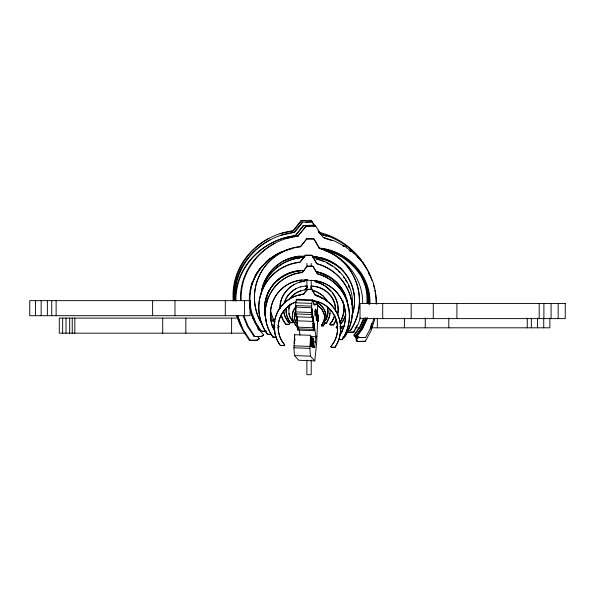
<?xml version="1.0" encoding="UTF-8"?>
<svg xmlns="http://www.w3.org/2000/svg" width="595" height="595" viewBox="0 0 595 595"><rect width="100%" height="100%" fill="white"/><g stroke="black" fill="none" stroke-linecap="round" stroke-linejoin="round"><path stroke-width="0.89" d="M312.858 301.591L317.291 301.762L317.581 303.576L317.462 324.587L316.666 342.668L314.755 360.875L298.787 360.258L294.451 355.572L293.93 347.755L294.681 334.702L310.649 335.32L310.315 346.483M294.302 343.055L294.681 334.702M311.765 308.403L311.311 312.516L295.343 311.899L295.752 302.788L296.555 299.24L312.524 299.858L314.242 305.205L316.942 304.112L317.291 301.762M313.55 319.716L312.963 327.741L296.994 327.124L297.344 319.961M316.904 336.063L316.079 337.789L311.661 307.756L311.721 303.405L312.524 299.858M311.683 346.692L312.107 337.893L310.337 337.826M312.963 327.741L313.401 318.786M312.613 346.826L312.97 339.514L311.192 339.447M310.099 338.191L313.647 338.324L313.461 346.952M311.884 309.192L311.497 314.51L295.529 313.892L295.797 307.786L295.343 311.899M311.497 314.51L311.817 308.731M314.755 360.875L310.419 356.189L309.898 348.373L310.649 335.32M312.368 312.256L311.951 317.388L295.983 316.771L296.184 313.58M311.951 317.388L312.301 311.802M294.518 343.144L294.815 338.607L294.413 343.129M313.156 317.239L312.762 321.412L296.793 320.787L297.098 316.057M312.762 321.412L313.067 316.681L311.297 316.607M310.835 346.565L311.297 339.894L310.657 346.535M296.994 327.124L297.515 319.991M295.529 313.892L295.916 308.574M311.311 312.516L311.661 307.756L295.693 307.139M311.46 346.654L312.107 337.893M298.14 326.603L297.857 330.091L313.825 330.708L314.316 324.602L313.743 329.452L297.775 328.834L297.894 327.183M313.743 329.452L314.175 323.695L312.405 323.62M313.007 346.885L313.647 338.324M312.397 346.796L312.97 339.514M295.983 316.771L296.191 314.205M296.793 320.787L297.188 316.614M312.918 347.071L314.696 347.138L315.224 341.828L313.453 341.761M312.159 310.91L311.973 312.598L312.241 311.43M297.857 330.091L298.154 327.369M313.825 330.708L314.428 325.272M297.775 328.834L297.969 327.22M317.767 321.858L318.288 320.244A9.371 9.334 69.2 0 0 318.065 315.246L317.395 313.691M317.864 321.821L318.385 320.214A9.371 9.334 69.2 0 0 318.161 315.216L317.499 313.654M329.139 316.919L326.439 323.078L324.03 323.048L323.762 322.557L326.9 317.172A16.898 16.831 69.2 0 0 327.28 307.117M360.28 317.849L358.391 323.65L353.839 332.151L347.078 332.278L353.839 332.151M370.38 327.533L371.749 323.33M374.069 318.05L371.064 327.295L365.605 337.477L357.506 337.633L356.688 336.108L361.872 329.087L366.334 319.567A51.958 51.75 69.2 0 0 366.877 317.916M370.886 329.206L371.741 326.588M374.716 319.351L371.027 330.716L365.352 341.299L356.926 341.463L356.078 339.879L358.227 336.956M251.246 284.752L252.25 282.231M284.224 302.796L285.667 299.181M284.514 302.699C286.321 296.6 290.68 291.49 296.288 288.545M289.572 305.577L290.226 303.933M290.122 304.677L289.467 306.321A16.437 16.377 69.2 0 0 289.973 316.704L293.484 322.207L292.904 322.631L290.375 322.683L288.211 319.381L286.745 315.744A19.531 19.449 69.2 0 1 286.009 308.79M294.815 313.082L295.484 311.408M295.656 311.349L294.986 313.022A12.599 12.547 69.2 0 0 295.373 320.98L296.608 323.405M255.471 275.53L251.811 283.904A50.114 49.913 69.2 0 0 250.079 290.985M345.844 314.42L342.832 320.861L340.333 324.253M345.926 315.067L343.293 320.705L340.288 324.773M363.932 317.819L359.298 327.719L353.906 335.03L354.754 336.606L355.795 336.316L361.18 329.013L365.821 319.113M364.252 318.399L359.997 327.481L354.613 334.784L353.906 335.03M268.553 291.602L269.29 290.04M267.49 294.577C270.784 285.868 277.813 279.07 286.024 274.897M339.723 322.587C343.784 316.049 344.81 307.935 342.779 300.542M340.139 322.453C343.308 317.135 344.944 310.724 343.94 304.573M317.626 305.443L321.62 308.946L323.955 313.632A12.949 12.897 69.2 0 1 323.665 321.337L321.471 325.844L323.316 325.859L324.677 323.323M323.316 325.859L324.848 323.264M326.439 323.078L328.44 319.686L329.593 316.138A20.728 20.647 69.2 0 0 330.017 309.459M334.561 315.335A22.357 22.268 69.2 0 1 334.026 317.053L332.107 321.151L329.883 324.171L330.232 324.825L333.423 324.863L335.773 320.482M333.423 324.863L336.063 320.385M353.274 332.345L354.099 330.798M354.932 329.251L357 325.391M342.46 326.067L341.21 328.217L342.46 326.648M255.099 275.589L257.635 271.796M258.647 270.286L261.993 265.972M285.957 298.459C289.066 292.733 294.555 288.59 300.787 286.797M256.363 273.938L260.565 267.891M289.371 299.315C292.725 293.982 298.727 290.799 304.863 289.929L307.429 286.753M289.14 299.887C291.751 295.499 296.087 292.376 300.892 290.776M295.946 306.165L293.023 311.401A14.964 14.905 69.2 0 0 292.896 320.244L295.685 325.562L297.448 325.584M296.117 306.105L293.186 311.341A14.964 14.905 69.2 0 0 293.067 320.184L295.849 325.502L297.619 325.524M321.263 325.465L323.836 321.278A12.949 12.897 69.2 0 0 324.126 313.572L321.791 308.894L317.789 305.384M323.762 322.557L325.666 320.192L327.116 317.098A16.898 16.831 69.2 0 0 327.495 307.042M329.883 324.171L332.404 321.047L334.323 316.957A22.357 22.268 69.2 0 0 334.851 315.231M356.688 336.108L357.364 335.878L362.548 328.849L367.011 319.329A51.958 51.75 69.2 0 0 367.561 317.678M356.078 339.879L358.934 336.711M340.333 333.557L342.467 330.701M295.812 301.858A27.206 27.184 -6.6 0 0 281.941 341.061L284.73 345.003L283.837 345.658L280.327 345.368A32.338 32.309 -6.6 0 1 303.338 294.228L307.355 289.289L311.802 289.282L315.305 295.261A34.331 34.294 -6.6 0 1 334.903 347.331L331.266 347.368L330.887 346.58L333.52 342.854A27.98 27.958 -6.6 0 0 313.104 300.646M340.362 333.795L341.961 331.653M330.887 346.58L333.535 343.025A27.98 27.958 -6.6 0 0 313.119 300.817M339.455 335.431L340.414 334.145A35.417 35.388 -6.6 0 0 310.04 280.431A34.443 34.406 -6.6 0 0 275.128 331.876M337.633 325.859L336.577 327.183L337.075 328.038L336.658 328.172L336.16 327.317L337.744 325.331M280.067 233.657L292.777 230.957L300.973 220.79L301.68 220.544L311.059 220.306L314.933 226.256M292.777 230.957L293.484 230.711L301.68 220.544M315.142 226.301L312.234 221.838L302.855 222.076L294.659 232.251C268.97 235.33 245.341 252.964 237.234 277.872A62.438 62.192 69.2 0 0 234.296 300.75M235.181 300.497A62.438 62.192 69.2 0 1 238.231 281.19C246.27 256.601 269.461 238.818 294.949 235.813L303.145 225.639L313.223 225.155L314.19 226.643M294.949 235.813L295.648 235.568L303.852 225.393M285.689 238.64L297.909 236.044L305.793 226.264L315.484 225.803L322.944 237.249L334.293 240.916L344.825 246.389L354.226 253.507M297.909 236.044L306.47 226.033M261.763 290.933A40.594 40.43 69.2 0 1 262.715 287.459C267.943 271.469 283.027 259.918 299.59 257.955L300.654 256.638M299.59 257.955L301.115 256.475M299.33 282.238L304.588 281.123L305.718 279.717M304.588 281.123L306.016 279.62M307.206 286.827L304.863 289.929M262.663 325.138A51.066 51.021 -6.6 0 1 300.512 246.561L306.856 238.766L313.87 238.751L319.411 248.189A54.212 54.16 -6.6 0 1 358.019 312.635M262.692 325.406A51.066 51.021 -6.6 0 1 300.542 246.828L306.856 238.766M271.603 334.621L267.467 334.234A45.599 45.555 -6.6 0 1 299.917 262.127L305.585 255.166L311.847 255.151L316.793 263.585A48.403 48.359 -6.6 0 1 344.423 337.008L342.727 337.179M267.497 334.472A45.599 45.555 -6.6 0 1 299.947 262.365L305.585 255.166M276.623 337.447L273.06 337.105A40.936 40.899 -6.6 0 1 302.193 272.369L307.28 266.121L312.903 266.114L317.343 273.678A43.45 43.413 -6.6 0 1 342.14 339.596L338.466 339.678M273.083 337.32A40.936 40.899 -6.6 0 1 302.215 272.584L307.28 266.121M280.349 345.531A32.338 32.309 -6.6 0 1 303.361 294.391L307.355 289.289M265.935 262.112L268.568 259.546L277.939 253.53L281.956 251.968M276.593 281.249C283.056 275.098 291.847 272.004 300.549 270.747M243.229 316.027L247.401 326.343L254.05 336.51L261.146 336.584L263.607 335.037L257.769 327.838L252.793 318.124A50.545 50.344 69.2 0 1 251.254 286.195C256.676 267.609 272.696 252.726 291.639 248.792M261.146 336.584L263.607 335.037M237.018 315.521A62.438 62.192 69.2 0 0 237.717 318.094L242.418 329.727L249.335 340.295L256.713 340.377L259.271 338.763L257.613 336.718M256.713 340.377L259.271 338.763M280.914 315.164L282.856 319.976L285.719 324.342L289.066 324.275L289.832 323.71L287.318 320.616L285.176 316.436A21.747 21.658 69.2 0 1 283.785 310.389M292.688 322.713L293.484 322.207M278.014 327.451L279.107 326.707L277.91 325.353M268.843 238.364C253.939 246.494 242.232 259.978 236.765 276.095A62.438 62.192 69.2 0 0 233.954 300.735M270.018 239.904C255.121 248.033 243.407 261.517 237.941 277.634A62.438 62.192 69.2 0 0 235.003 300.505M274.897 243.169C260.565 250.986 249.305 263.949 244.054 279.449A60.035 59.798 69.2 0 0 241.176 300.386M294.689 284.187C288.523 287.549 283.681 293.127 281.42 299.791A25.83 25.726 69.2 0 0 280.163 308.27M281.316 252.109C267.705 257.828 257.181 269.825 252.384 283.711A50.114 49.913 69.2 0 0 251.975 313.334L255.746 322.661L261.294 331.147L266.374 331.199M282.818 261.272L289.958 258.498M299.218 295.291L301.769 294.302M302.855 222.076L302.156 222.322L293.952 232.496L281.249 235.189M310.352 220.544L311.059 220.306M312.234 221.838L305.562 222.233M312.516 225.401L313.223 225.155M315.484 225.803L305.793 226.264M352.084 308.879A43.078 42.907 69.2 0 0 350.41 289.289C345.405 274.057 332.01 262.432 316.51 258.773L316.049 258.929L323.725 261.413M315.067 281.74L315.357 281.636C325.227 283.964 333.75 291.364 336.934 301.055A27.415 27.303 69.2 0 1 337.767 314.881M311.111 288.24L312.561 290.472L316.481 291.595L322.959 295.685L327.629 301.628M249.558 303.681A50.114 49.913 69.2 0 0 251.41 313.528L255.181 322.854L260.729 331.341L261.294 331.147M290.375 322.683L292.904 322.631M285.719 324.342L289.066 324.275M254.05 336.51L261.83 336.353M249.335 340.295L257.419 340.132M324.03 323.048L326.662 323.003M321.471 325.844L323.487 325.807M330.232 324.825L333.721 324.758M365.687 317.641A54.033 53.825 69.2 0 1 365.107 319.351L360.473 329.258L355.089 336.562L355.936 338.146L356.643 337.901L355.795 336.316M357.506 337.633L365.605 337.477M356.926 341.463L365.352 341.299M272.227 326.105L273.246 327.54L273.663 327.406L272.644 325.978M278.691 326.841L279.107 326.707M336.16 327.317L336.577 327.183M293.484 230.711C267.787 233.79 244.158 251.432 236.059 276.34A62.438 62.192 69.2 0 0 233.247 300.981M295.648 235.568C270.167 238.58 246.977 256.356 238.93 280.952A62.438 62.192 69.2 0 0 235.895 301.144M298.586 235.813C273.886 238.774 251.164 255.731 243.37 279.68A60.035 59.798 69.2 0 0 240.499 300.616M300.051 257.799C283.48 259.755 268.404 271.313 263.176 287.303A40.594 40.43 69.2 0 0 262.216 290.776M304.885 281.019C294.25 282.29 284.477 289.587 281.123 299.895A25.83 25.726 69.2 0 0 279.873 308.374M289.393 258.691L299.233 256.876L304.372 257.003M300.497 286.894L305.57 285.964M301.546 294.376L304.476 293.826M300.973 220.79L305.235 220.678M303.145 225.639L311.668 225.423M306.886 239.034L313.9 239.019L319.441 248.457A54.212 54.16 -6.6 0 1 350.381 330.694L347.911 330.604M305.614 255.404L311.877 255.389L316.823 263.823A48.403 48.359 -6.6 0 1 344.446 337.246M307.303 266.337L312.925 266.329L317.366 273.893A43.45 43.413 -6.6 0 1 342.17 339.812M307.377 289.46L311.817 289.453L315.328 295.425A34.331 34.294 -6.6 0 1 334.918 347.502M237.918 318.109L59.292 318.109L59.292 333.17L245.452 333.17M252.317 318.109L254.087 318.109M355.103 327.808L359.737 327.808M371.421 327.808L549.877 327.808L549.877 318.072M339.805 328.068L341.627 328.083M273.246 327.54L274.987 327.555M271.997 325.74L274.392 325.762M344.52 326.529L339.879 326.64L343.226 326.677M272.339 325.904L274.734 325.934M260.729 331.341L266.649 331.408M355.936 338.146L357.647 338.161M298.66 257.077L304.662 257.219M305.272 286.061L307.704 286.121M267.467 334.234L271.573 334.383M273.06 337.105L276.601 337.231M338.443 339.462L342.14 339.596M281.197 345.397L283.837 345.658M330.865 346.409L331.244 347.197L334.903 347.331M296.176 300.006L312.144 300.624M295.752 302.788L311.721 303.405M313.387 303.971L316.942 304.112M295.618 305.54L311.587 306.157M310.649 336.51L315.975 336.711L315.424 342.214L315.224 341.828M294.042 345.821L310.01 346.439L314.696 347.138M293.93 347.755L309.898 348.373M294.451 355.572L310.419 356.189M318.742 248.041C341.433 249.647 362.124 266.396 368.171 288.411A51.958 51.75 69.2 0 1 369.941 303.956M319.872 248.398C341.872 250.852 361.596 267.185 367.487 288.642A54.033 53.825 69.2 0 1 368.736 296.786M312.293 257.338C321.025 257.583 329.771 260.387 336.949 265.355M313.55 257.657C324.617 258.356 335.521 263.288 343.315 271.171M311.207 286.128C321.806 285.979 332.032 293.342 334.821 303.651A22.357 22.268 69.2 0 1 335.491 311.691M310.917 286.225C321.516 286.083 331.742 293.447 334.524 303.748A22.357 22.268 69.2 0 1 335.305 309.988M321.226 248.755C343.032 252.392 362.117 268.828 368.015 290.271M321.367 249.216C342.854 252.972 361.47 269.409 367.308 290.516A54.033 53.825 69.2 0 1 369.183 303.956M314.316 294.428L319.232 296.355L322.074 298.4M316.339 271.818C324.952 273.864 333.007 278.334 338.934 284.946M318.808 232.206C338.719 237.026 356.412 250.071 366.26 268.114M318.942 232.727L321.478 233.545M326.536 235.181L329.065 235.999M319.984 233.746C343.836 239.376 364.438 257.263 372.135 280.691M320.965 234.534L326.871 236.446M324.007 238.045L331.936 240.603M324.26 250.443L326.841 251.276M315.878 282L319.954 283.317L324.483 285.674M312.561 290.472C318.794 291.981 324.327 296.057 327.406 301.702M312.851 300.825C318.57 302.171 323.509 306.455 325.353 312.07A15.879 15.82 69.2 0 1 325.874 319.842M315.811 294.942L319.009 296.429M322.817 274.146L327.659 276.459M342.527 245.78L344.141 246.628M327.704 251.551C342.727 257.955 354.895 270.613 360.079 286.165A53.186 52.97 69.2 0 1 362.69 303.324M326.893 263.057L332.255 266.181M316.823 302.476L320.482 304.93L322.475 307.065M340.593 267.981L342.051 269.029M345.048 245.133L346.446 246.189M350.418 249.841L351.816 250.897M349.205 250.458L350.648 251.551M341.634 260.632L343.769 262.254M335.082 268.315L337.201 269.922M325.16 286.18L330.82 291.186M357.759 256.973L358.949 258.245M353.594 252.801L362.214 262.045L368.565 271.774L373.087 282.387A63.717 63.464 69.2 0 1 376.189 304.142M338.406 271.201L339.604 272.488M291.364 319.939L293.261 322.282M288.53 322.572L285.243 317.232M274.704 322.795L272.45 320.013L270.346 315.915M271.989 320.177L273.12 321.568M257.672 328.79L258.84 330.232M284.73 345.003L281.963 341.233A27.206 27.184 -6.6 0 1 295.834 302.029M340.035 286.232L342.467 289.661M290.598 322.609L288.434 319.307L286.969 315.67A19.531 19.449 69.2 0 1 286.299 307.935M286.009 324.245L283.153 319.872L281.204 315.06M254.727 336.272L248.078 326.112L243.913 315.789M241.726 327.138L240.246 324.87L236.557 315.737M250.041 340.05L243.124 329.481L238.424 317.856A62.438 62.192 69.2 0 1 237.725 315.276M318.05 230.771L319.5 233.002M343.56 277.158L344.512 278.616M345.464 280.081L346.9 282.268M315.506 257.226L316.51 258.773M332.419 293.104L334.695 296.593L336.644 301.159A27.415 27.303 69.2 0 1 337.469 304.35M314.443 280.23L315.357 281.636M310.843 287.422L312.784 290.397M322.869 307.667L323.658 308.879M275.091 321.865L272.48 317.172L270.762 311.267L270.621 308.656M273.373 319.649L274.243 321.218M357.364 335.878L358.183 337.395M354.613 334.784L355.46 336.361M356.784 339.633L357.632 341.218M330.173 324.074L330.522 324.729M323.985 322.483L324.245 322.973M321.434 325.406L321.635 325.785M296.436 323.457L295.202 321.04A12.599 12.547 69.2 0 1 294.607 313.952M290.962 319.151L289.75 316.785A16.437 16.377 69.2 0 1 288.835 313.379M343.434 291.029L345.517 295.522M368.431 272.964L369.51 275.515M348.254 285.459L349.272 287.854M324.059 309.482L325.182 312.13A15.879 15.82 69.2 0 1 325.71 314.212M237.264 315.491L239.614 321.307M237.063 315.61L241.421 326.41M363.084 278.683L366.319 287.199A54.033 53.825 69.2 0 1 368.164 303.368M361.254 275.448L365.144 285.659A54.033 53.825 69.2 0 1 366.884 303.643M270.346 311.401L271.818 316.458M346.431 297.916L347.547 302.424M299.307 330.039L299.917 335.223M350.381 330.694L350.351 330.426A54.212 54.16 -6.6 0 0 357.826 313.453M558.17 303.562L558.17 318.615M551.082 303.562L551.082 318.615M543.897 303.562L543.897 318.615M543.733 318.072L543.733 327.808M539.204 303.562L539.204 318.615M537.582 318.072L537.582 327.808M531.342 318.072L531.342 327.808M527.267 318.072L527.267 327.808M456.908 303.562L456.908 318.615M448.801 318.072L448.801 327.808M433.272 303.562L433.272 318.615M425.261 318.072L425.261 327.808M411.167 303.562L411.167 318.615M404.407 318.072L404.407 327.808M382.711 303.562L382.711 318.615M377.334 318.072L377.334 327.808M311.215 263.377L311.215 266.166M311.215 280.081L311.215 289.661M311.215 360.034L311.215 374.694L306.886 374.694L306.886 360.034M306.886 263.377L306.886 267.096M306.886 279.516L306.886 291.014M258.513 326.967L258.513 329.623M244.567 300.646L244.567 315.7M231.611 318.109L231.611 333.17M225.304 300.646L225.304 315.7M185.848 318.109L185.848 333.17M174.967 300.646L174.967 315.7M162.71 318.109L162.71 333.17M152.618 300.646L152.618 315.7M74.821 318.109L74.821 333.17M72.24 318.109L72.24 333.17M69.667 318.109L69.667 333.17M66.008 318.109L66.008 333.17M62.654 318.109L62.654 333.17M56.123 300.646L56.123 315.7M51.743 300.646L51.743 315.7M47.369 300.646L47.369 315.7M41.152 300.646L41.152 315.7M35.455 300.646L35.455 315.7M313.416 280.371A35.417 35.388 -6.6 0 1 340.392 333.929M274.25 330.121A34.443 34.406 -6.6 0 1 278.43 292.115M279.003 291.453A34.443 34.406 -6.6 0 1 295.172 281.197M296.02 280.966A34.443 34.406 -6.6 0 1 302.104 279.933M304.737 279.829A34.443 34.406 -6.6 0 1 307.384 279.918M266.248 320.452A38.363 38.325 -6.6 0 1 304.313 270.695M264.998 315.112A38.363 38.325 -6.6 0 1 303.405 270.435M316.205 271.818A39.449 39.419 -6.6 0 1 347.688 304.179M347.926 305.852A39.449 39.419 -6.6 0 1 348.09 307.533M316.176 271.573A39.449 39.419 -6.6 0 1 346.982 300.646M312.844 256.683A44.186 44.149 -6.6 0 1 351.876 315.982M342.839 270.546A44.186 44.149 -6.6 0 1 352.404 314.108M314.51 256.549A44.186 44.149 -6.6 0 1 317.886 256.995M319.552 257.315A44.186 44.149 -6.6 0 1 334.405 263.451M335.111 263.92A44.186 44.149 -6.6 0 1 341.054 268.732M261.071 294.599A42.966 42.929 -6.6 0 1 305.034 256.147M261.547 290.851A42.966 42.929 -6.6 0 1 265.928 278.46M266.352 277.694A42.966 42.929 -6.6 0 1 277.166 265.08M277.865 264.552A42.966 42.929 -6.6 0 1 284.589 260.379M285.377 260A42.966 42.929 -6.6 0 1 292.807 257.285M293.662 257.07A42.966 42.929 -6.6 0 1 296.243 256.527M297.991 256.252A42.966 42.929 -6.6 0 1 299.739 256.051M367.494 288.642A51.958 51.75 69.2 0 1 369.264 304.194M368.245 291.141A54.033 53.825 69.2 0 1 369.436 297.396M373.4 284.879A66.268 66.008 69.2 0 1 374.396 288.419M374.82 290.219A66.268 66.008 69.2 0 1 376.382 303.881M368.796 297.686A54.033 53.825 69.2 0 1 368.826 304.03M366.081 286.292A54.033 53.825 69.2 0 1 367.591 303.405M249.379 300.051A50.114 49.913 69.2 0 1 249.699 293.692M352.069 303.034A43.078 42.907 69.2 0 1 352.032 304.752M266.82 302.729A34.168 34.034 69.2 0 1 267.81 292.747M337.744 305.971A27.415 27.303 69.2 0 1 337.744 313.357M284.886 316.533A21.747 21.658 69.2 0 1 283.495 310.493M288.739 308.991A16.437 16.377 69.2 0 1 289.244 306.395M329.823 313.26A20.728 20.647 69.2 0 1 329.37 316.213M325.822 314.919A15.879 15.82 69.2 0 1 325.948 317.775M317.44 316.101A7.638 7.609 69.2 0 1 317.633 319.151M316.362 313.863L316.243 316.994A12.131 0.543 -87.8 0 0 317.001 317.247L317.128 314.123A10.948 0.491 -87.8 0 0 316.362 313.863M314.941 311.274L315.179 315.819L315.424 309.095L314.941 311.274M250.041 300.646L29.75 300.646L29.75 315.7L250.041 315.7L250.041 300.646M565.25 303.562L360.034 303.562L360.034 318.615L565.25 318.615L565.25 303.562"/></g></svg>
